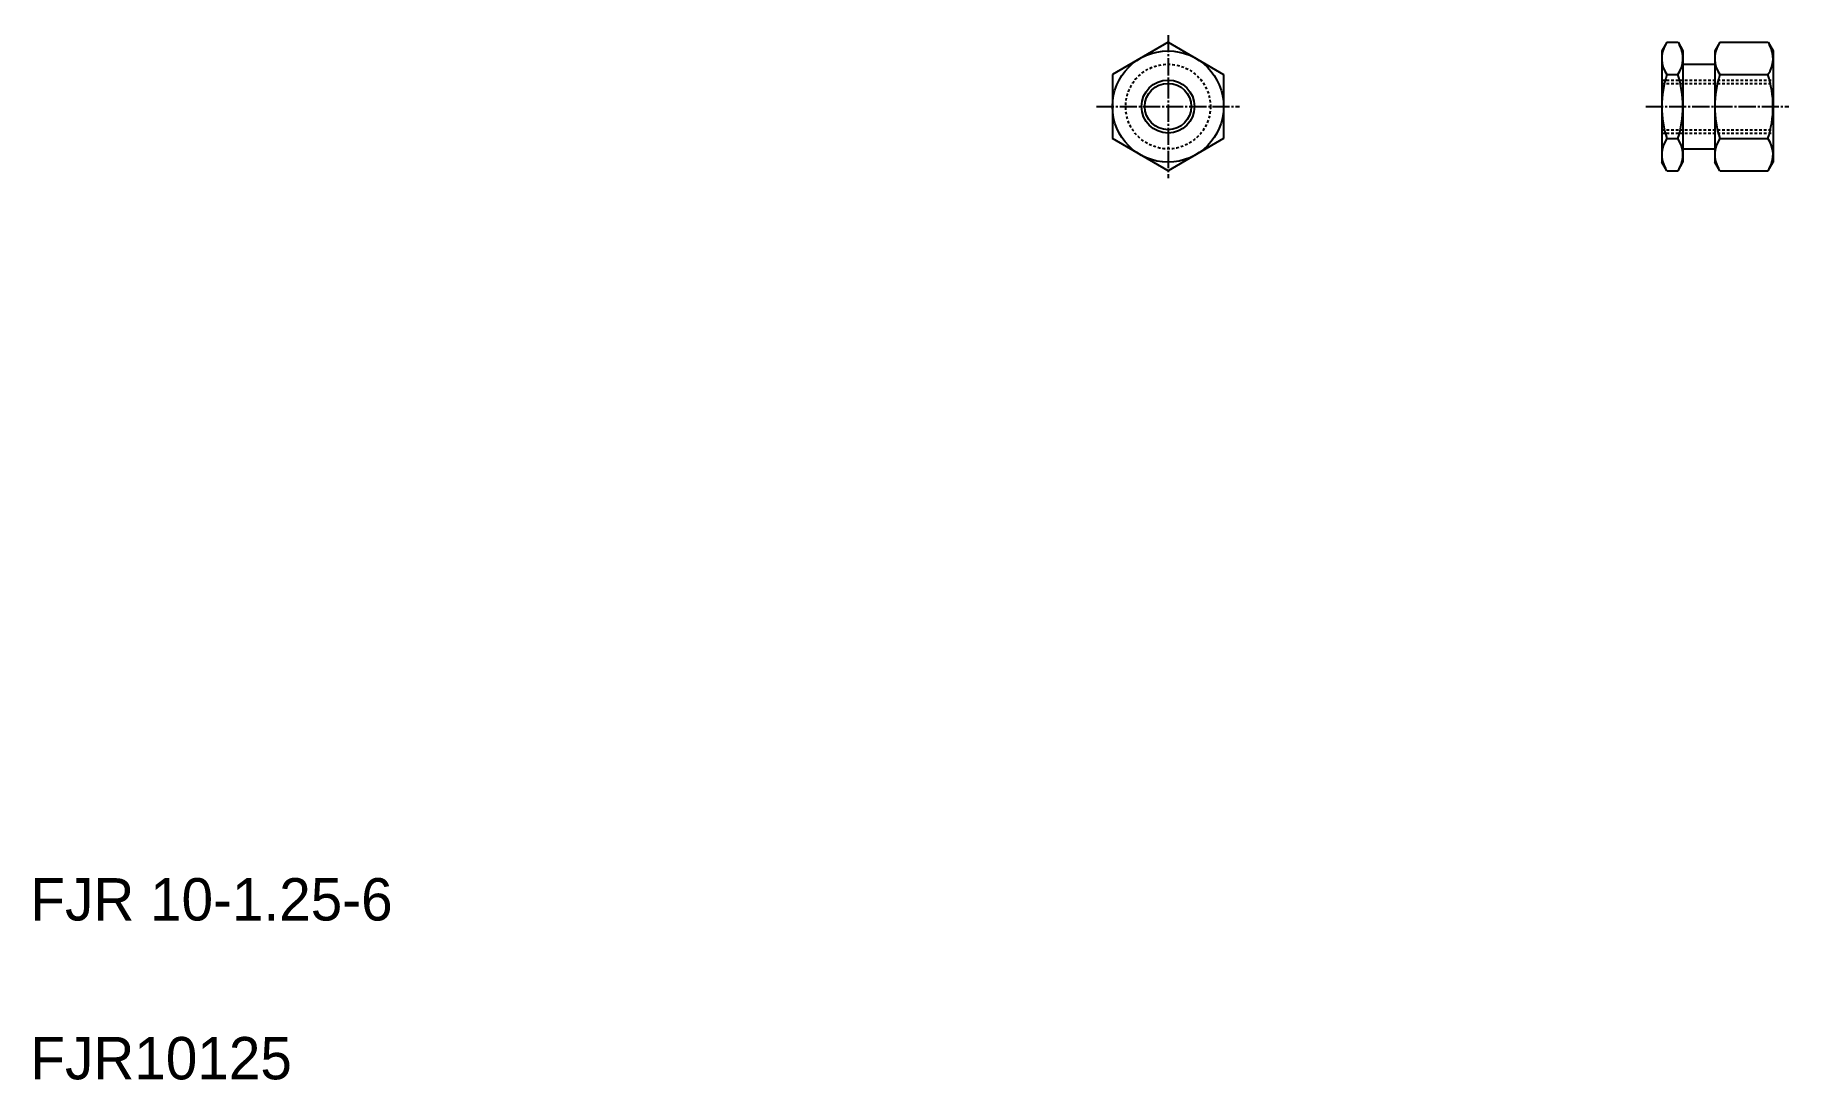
# Model space of a CAD drawing. Extents: x 21 to 352, y 20 to 217.
import ezdxf

# ---------------------------------------------------------------- set-up
doc = ezdxf.new("R2010")
doc.units = 0
doc.header["$LTSCALE"] = 0.25
doc.linetypes.add('CENTER', pattern=[17.5, 13, -1.5, 1.5, -1.5])
doc.linetypes.add('DASHED', pattern=[3.5, 2, -1.5])
doc.layers.get('0').update_dxf_attribs({"linetype": 'CONTINUOUS'})
doc.layers.add('CENTER', color=1, linetype='CENTER')

msp = doc.modelspace()

# ---------------------------------------------------------------- linework, layer by layer
for p, q in [((234.75, 215.87), (224.25, 209.8)), ((234.75, 215.87), (245.25, 209.8)), ((328.9, 215.87), (327.96, 214.24)), ((328.9, 215.87), (331.02, 215.87)), ((331.02, 215.87), (331.96, 214.24)), ((338.9, 215.87), (337.96, 214.24)), ((338.9, 215.87), (348.02, 215.87)), ((348.02, 215.87), (348.96, 214.24)), ((229.5, 212.83), (229.5, 212.83)), ((232.12, 214.35), (232.12, 214.35)), ((327.96, 214.24), (327.96, 193.24)), ((331.96, 214.24), (331.96, 193.24)), ((337.96, 214.24), (337.96, 193.24)), ((348.96, 214.24), (348.96, 193.24)), ((224.25, 209.8), (224.25, 197.68)), ((245.25, 209.8), (245.25, 197.68)), ((328.92, 209.8), (331, 209.8)), ((331.96, 211.74), (337.96, 211.74)), ((338.92, 209.8), (348, 209.8)), ((234.75, 191.62), (224.25, 197.68)), ((245.25, 197.68), (234.75, 191.62)), ((328.92, 197.68), (331, 197.68)), ((331.96, 195.74), (337.96, 195.74)), ((338.92, 197.68), (348, 197.68)), ((328.9, 191.62), (327.96, 193.24)), ((331.02, 191.62), (331.96, 193.24)), ((338.9, 191.62), (337.96, 193.24)), ((348.02, 191.62), (348.96, 193.24)), ((328.9, 191.62), (331.02, 191.62)), ((338.9, 191.62), (348.02, 191.62))]:
    msp.add_line(p, q)
at = {"color": 3, "linetype": 'DASHED'}
for p, q in [((327.96, 208.74), (348.96, 208.74)), ((327.96, 208.12), (348.96, 208.12)), ((327.96, 199.37), (348.96, 199.37)), ((327.96, 198.74), (348.96, 198.74))]:
    msp.add_line(p, q, dxfattribs=at)
for radius in [10.5, 4.38]:
    msp.add_circle((234.75, 203.74), radius)
msp.add_circle((234.75, 203.74), 8, dxfattribs=at)
at = {"color": 3}
msp.add_circle((234.75, 203.74), 5, dxfattribs=at)
for centre, radius, start, end in [((333.21, 212.83), 5.25, 150, 215.2644), ((326.71, 212.83), 5.25, 324.7356, 30), ((343.21, 212.83), 5.25, 150, 215.2644), ((343.71, 212.83), 5.25, 324.7356, 30), ((347.51, 203.74), 19.55, 161.9403, 198.0597), ((312.4, 203.74), 19.55, 341.9403, 18.0597), ((357.51, 203.74), 19.55, 161.9403, 198.0597), ((329.4, 203.74), 19.55, 341.9403, 18.0597), ((333.21, 194.65), 5.25, 144.7356, 210), ((326.71, 194.65), 5.25, 330, 35.2644), ((343.21, 194.65), 5.25, 144.7356, 210), ((343.71, 194.65), 5.25, 330, 35.2644)]:
    msp.add_arc(centre, radius, start, end)
at = {"layer": 'CENTER', "color": 1, "linetype": 'CENTER'}
for p, q in [((234.75, 217.24), (234.75, 190.24)), ((221.25, 203.74), (248.25, 203.74)), ((324.96, 203.74), (351.96, 203.74))]:
    msp.add_line(p, q, dxfattribs=at)

# ---------------------------------------------------------------- texts
for s, p in [('FJR 10-1.25-6', (20, 50)), ('FJR10125', (20, 20))]:
    msp.add_text(s, height=8).set_placement(p)

doc.saveas('drawing.dxf')
